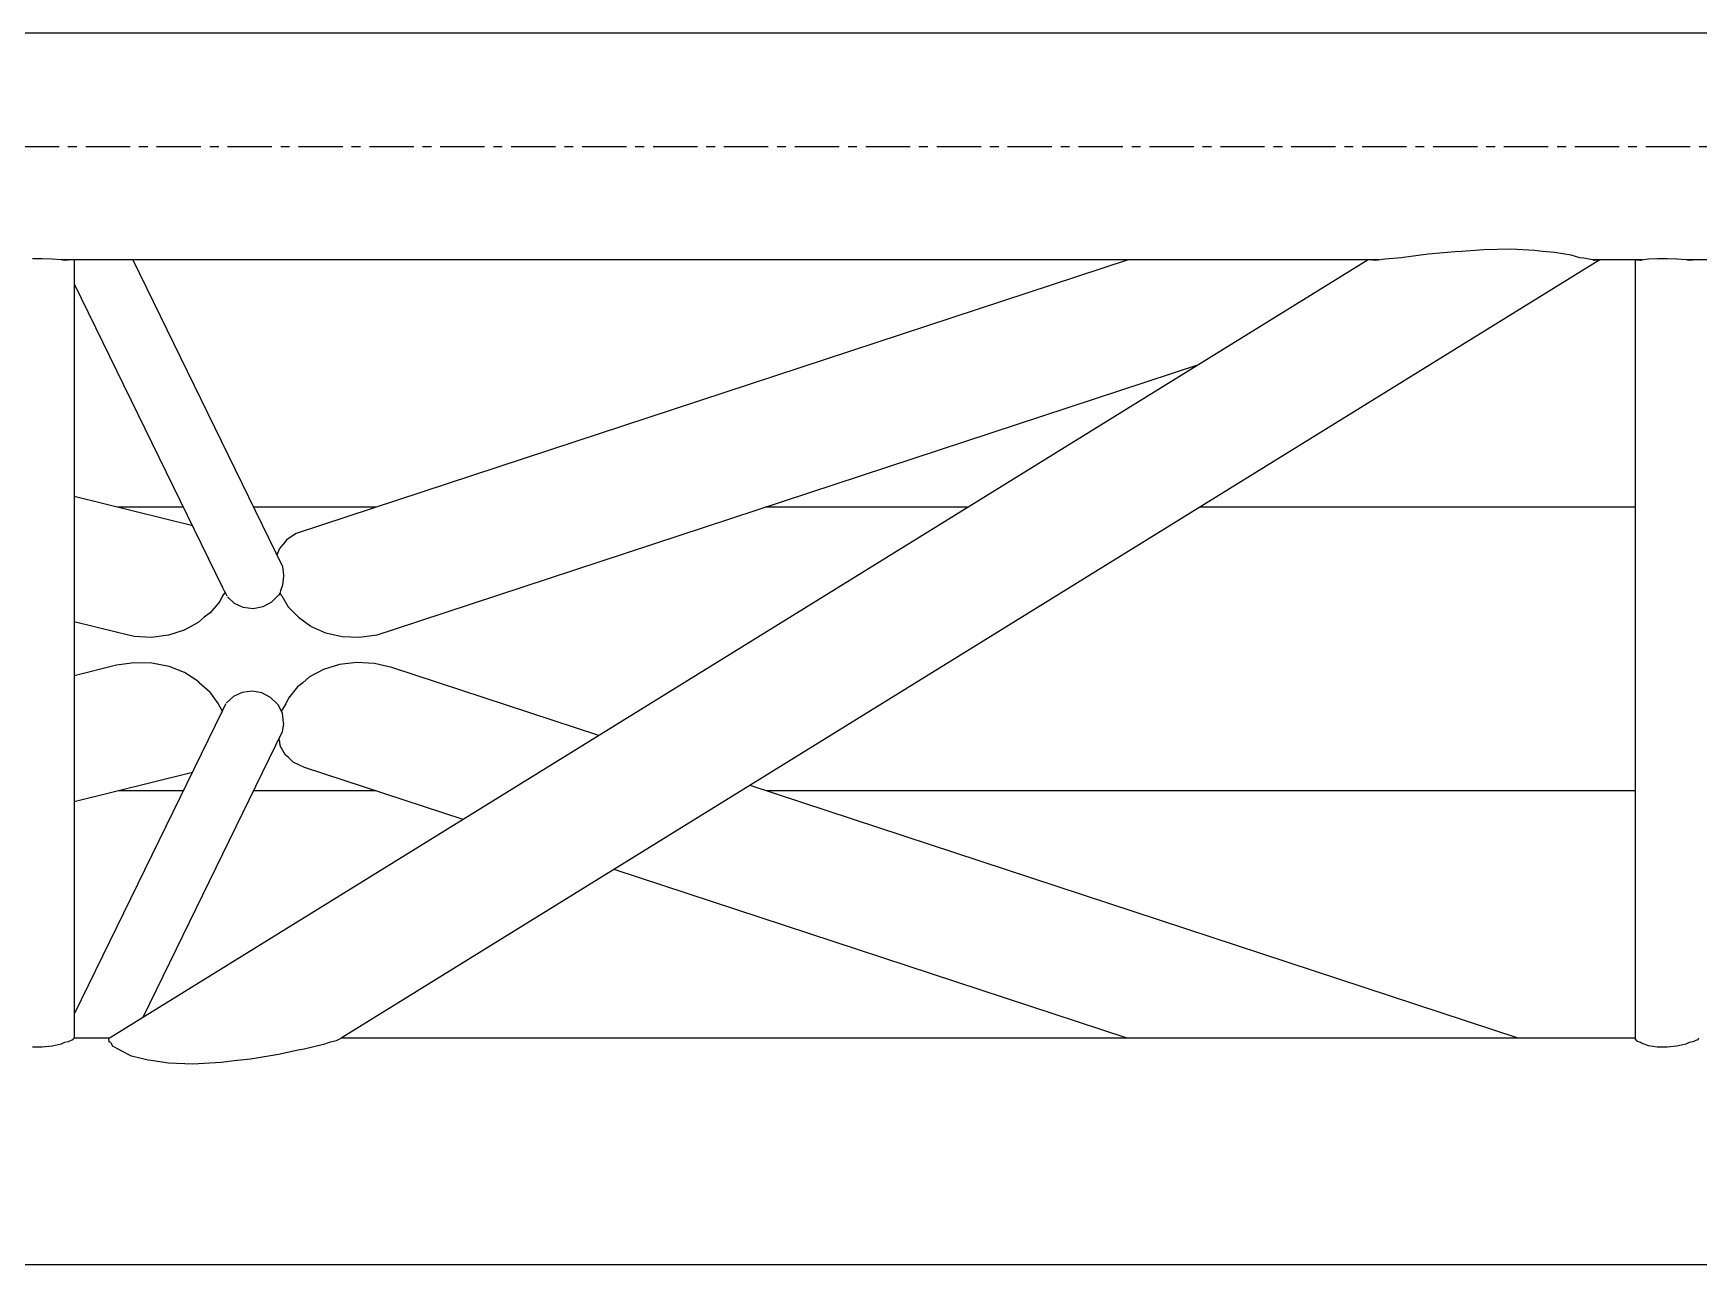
# Model space of a CAD drawing. Header units: millimetres. Extents: x 5143 to 30813, y 232 to 21408.
# Drawn here: x 10965.4 to 11263.7, y 5790 to 6010.6 of the extents above; entities that cross this region are included whole.
import ezdxf

# ---------------------------------------------------------------- set-up
doc = ezdxf.new("R2010")
doc.units = ezdxf.units.MM
doc.header["$LTSCALE"] = 0.25
doc.linetypes.add('CENTER', pattern=[50.8, 31.75, -6.35, 6.35, -6.35])
doc.linetypes.add('XKITLINE00', pattern=[0])

msp = doc.modelspace()

# ---------------------------------------------------------------- linework, layer by layer
at = {"color": 8, "linetype": 'XKITLINE00'}
for p, q in [((11718.61, 6010.57), (10454.1, 6010.57)), ((11220.05, 5971.41), (11215.25, 5970.99)), ((11221.22, 5971.46), (11220.05, 5971.41)), ((11225.17, 5971.78), (11221.22, 5971.46)), ((11230, 5971.89), (11225.17, 5971.78)), ((11234.24, 5971.68), (11230, 5971.89)), ((11235.72, 5971.46), (11234.24, 5971.68)), ((11237.87, 5971.29), (11235.72, 5971.46)), ((11240.85, 5970.83), (11237.87, 5971.29)), ((10967.03, 5970.2), (10965.27, 5970.18)), ((10968.79, 5970.13), (10967.03, 5970.2)), ((10970.38, 5969.99), (10968.79, 5970.13)), ((10970.97, 5969.9), (10970.38, 5969.99)), ((11206.42, 5969.97), (10970.48, 5969.97)), ((10971.32, 5969.94), (10970.87, 5969.92)), ((10971.64, 5969.93), (10970.97, 5969.9)), ((10971.81, 5969.97), (10971.32, 5969.94)), ((10972.23, 5969.97), (10971.64, 5969.93)), ((10972.73, 5969.97), (10972.73, 5830.54)), ((11204.46, 5969.97), (10978.87, 5830.43)), ((10983.24, 5969.97), (11010.03, 5915.07)), ((11161.48, 5969.97), (11012.48, 5920.95)), ((11245.95, 5969.97), (11020.52, 5830.53)), ((11205.28, 5969.93), (11204.91, 5969.97)), ((11205.84, 5969.9), (11205.28, 5969.93)), ((11207.48, 5970.12), (11205.84, 5969.9)), ((11206.14, 5969.94), (11205.86, 5969.97)), ((11210.5, 5970.38), (11207.48, 5970.12)), ((11210.78, 5970.43), (11210.5, 5970.38)), ((11215.25, 5970.99), (11210.78, 5970.43)), ((11242.38, 5970.38), (11240.85, 5970.83)), ((11243.04, 5970.32), (11242.38, 5970.38)), ((11244.7, 5970.02), (11243.04, 5970.32)), ((11244.94, 5969.9), (11244.7, 5970.02)), ((11253.67, 5969.97), (11244.79, 5969.97)), ((11244.84, 5969.96), (11244.82, 5969.96)), ((11245.78, 5969.96), (11244.94, 5969.9)), ((11252.32, 5969.97), (11252.32, 5830.37)), ((11252.6, 5969.94), (11252.47, 5969.97)), ((11253.24, 5969.9), (11252.6, 5969.94)), ((11252.98, 5969.95), (11252.88, 5969.97)), ((11253.34, 5969.92), (11252.98, 5969.95)), ((11253.41, 5969.94), (11253.24, 5969.9)), ((11254.67, 5970.1), (11253.41, 5969.94)), ((11256.26, 5970.18), (11254.67, 5970.1)), ((11258.02, 5970.19), (11256.26, 5970.18)), ((11259.78, 5970.13), (11258.02, 5970.19)), ((11261.37, 5969.99), (11259.78, 5970.13)), ((11261.96, 5969.9), (11261.37, 5969.99)), ((11270.62, 5969.97), (11261.47, 5969.97)), ((11262.31, 5969.94), (11261.85, 5969.92)), ((11262.63, 5969.93), (11261.96, 5969.9)), ((11262.8, 5969.97), (11262.31, 5969.94)), ((11263.22, 5969.97), (11262.63, 5969.93)), ((10972.73, 5965.69), (10999.29, 5911.27)), ((11174.1, 5951.2), (11029.85, 5903.73)), ((10993.97, 5922.33), (10972.73, 5927.62)), ((10992.33, 5925.67), (10980.52, 5925.67)), ((11026.85, 5925.67), (11004.85, 5925.67)), ((11132.84, 5925.67), (11096.47, 5925.67)), ((11252.32, 5925.67), (11174.33, 5925.67)), ((11012.48, 5920.95), (11010.75, 5919.82)), ((11009.48, 5918.3), (11009.04, 5917.09)), ((11010.5, 5919.48), (11009.48, 5918.3)), ((11010.75, 5919.82), (11010.5, 5919.48)), ((11010.03, 5915.07), (11010.24, 5913.53)), ((10999.24, 5911.53), (10999.29, 5911.27)), ((11010.03, 5911.69), (11009.67, 5910.68)), ((11010.21, 5913.35), (11010.03, 5911.69)), ((11010.24, 5913.53), (11010.21, 5913.35)), ((10998.81, 5908.81), (10997.07, 5906.77)), ((10999.29, 5909.77), (10998.81, 5908.81)), ((10999.29, 5911.27), (10999.61, 5910.67)), ((10999.76, 5910.46), (10999.29, 5909.77)), ((10999.61, 5910.67), (10999.81, 5910.29)), ((10999.83, 5910.32), (10999.81, 5910.29)), ((10999.81, 5910.29), (11000.09, 5909.77)), ((11001.43, 5908.43), (11000.18, 5909.6)), ((11003.01, 5907.71), (11001.43, 5908.43)), ((11008.09, 5908.64), (11006.51, 5907.82)), ((11009.22, 5909.77), (11008.09, 5908.64)), ((11009.35, 5909.89), (11009.22, 5909.77)), ((11009.54, 5910.23), (11009.35, 5909.89)), ((11009.67, 5910.68), (11009.54, 5910.23)), ((11009.59, 5910.41), (11009.77, 5909.97)), ((11009.77, 5909.97), (11009.91, 5909.77)), ((11009.91, 5909.77), (11011.06, 5907.82)), ((10995.99, 5905.95), (10994.94, 5905.01)), ((10997.07, 5906.77), (10995.99, 5905.95)), ((11004.76, 5907.5), (11003.01, 5907.71)), ((11006.51, 5907.82), (11004.76, 5907.5)), ((11011.06, 5907.82), (11012.9, 5905.95)), ((11012.9, 5905.95), (11012.93, 5905.91)), ((11015.14, 5904.3), (11012.93, 5905.91)), ((10980.47, 5903.22), (10972.73, 5905.15)), ((10983.47, 5902.52), (10980.47, 5903.22)), ((10986.56, 5902.35), (10983.47, 5902.52)), ((10989.61, 5902.73), (10986.56, 5902.35)), ((10992.45, 5903.63), (10989.61, 5902.73)), ((10994.94, 5905.01), (10992.45, 5903.63)), ((11017.78, 5903.14), (11015.14, 5904.3)), ((11020.72, 5902.48), (11017.78, 5903.14)), ((11023.81, 5902.36), (11020.72, 5902.48)), ((11026.91, 5902.78), (11023.81, 5902.36)), ((11029.85, 5903.73), (11026.91, 5902.78)), ((11029.95, 5903.78), (11029.85, 5903.73)), ((10980.34, 5897.35), (10972.73, 5895.45)), ((10983.49, 5897.82), (10980.34, 5897.35)), ((10986.67, 5897.76), (10983.49, 5897.82)), ((10989.73, 5897.16), (10986.67, 5897.76)), ((10992.52, 5896.05), (10989.73, 5897.16)), ((11017.36, 5896.62), (11014.85, 5895.26)), ((11020.25, 5897.5), (11017.36, 5896.62)), ((11023.36, 5897.86), (11020.25, 5897.5)), ((11026.54, 5897.67), (11023.36, 5897.86)), ((11029.64, 5896.95), (11026.54, 5897.67)), ((11066.69, 5884.76), (11029.64, 5896.95)), ((10994.88, 5894.49), (10992.52, 5896.05)), ((10994.88, 5894.49), (10995.12, 5894.24)), ((10996.96, 5892.61), (10995.12, 5894.24)), ((11012.75, 5893.51), (11011.09, 5891.49)), ((11013.7, 5894.24), (11012.75, 5893.51)), ((11014.85, 5895.26), (11013.7, 5894.24)), ((10996.96, 5892.61), (10998.5, 5890.48)), ((11001.26, 5891.79), (11000.02, 5890.62)), ((11002.84, 5892.51), (11001.26, 5891.79)), ((11004.59, 5892.72), (11002.84, 5892.51)), ((11006.34, 5892.4), (11004.59, 5892.72)), ((11007.92, 5891.59), (11006.34, 5892.4)), ((11009.09, 5890.44), (11007.92, 5891.59)), ((11011.09, 5891.49), (11010.62, 5890.44)), ((10999.23, 5889.15), (10972.73, 5834.85)), ((10998.5, 5890.48), (10998.52, 5890.44)), ((10998.52, 5890.44), (10999.27, 5889.1)), ((10999.23, 5889.15), (10999.18, 5888.91)), ((10999.32, 5889.33), (10999.23, 5889.15)), ((10999.92, 5890.44), (10999.32, 5889.33)), ((10999.32, 5889.33), (10999.35, 5889.26)), ((11009.19, 5890.35), (11009.09, 5890.44)), ((11009.19, 5890.35), (11009.83, 5889.22)), ((11009.83, 5889.22), (11009.99, 5888.79)), ((11009.94, 5889.3), (11009.88, 5889.09)), ((11010.62, 5890.44), (11009.94, 5889.3)), ((11009.99, 5888.79), (11010.17, 5887.12)), ((11009.99, 5885.41), (10985.02, 5834.23)), ((11010.2, 5886.95), (11009.99, 5885.41)), ((11010.17, 5887.12), (11010.2, 5886.95)), ((11009.38, 5884.16), (11009.52, 5883.65)), ((11009.52, 5883.65), (11009.59, 5882.98)), ((11009.59, 5882.98), (11010.54, 5881.31)), ((11011.1, 5880.83), (11010.54, 5881.31)), ((11011.98, 5879.99), (11011.1, 5880.83)), ((11014, 5879.04), (11011.98, 5879.99)), ((11042.37, 5869.71), (11014, 5879.04)), ((10993.94, 5878.16), (10972.73, 5872.88)), ((11231.36, 5830.57), (11093.78, 5875.84)), ((10992.33, 5874.87), (10980.73, 5874.87)), ((11026.66, 5874.87), (11004.85, 5874.87)), ((11252.32, 5874.87), (11096.73, 5874.87)), ((11161.29, 5830.57), (11069.45, 5860.8)), ((10967.03, 5828.93), (10965.27, 5828.96)), ((10968.79, 5829.12), (10967.03, 5828.93)), ((10970.38, 5829.5), (10968.79, 5829.12)), ((10970.98, 5829.76), (10970.38, 5829.5)), ((10971.64, 5829.92), (10970.98, 5829.76)), ((10972.45, 5830.27), (10971.64, 5829.92)), ((10972.63, 5830.51), (10972.45, 5830.27)), ((10972.73, 5830.54), (10972.63, 5830.51)), ((10979.1, 5830.57), (10972.73, 5830.57)), ((10978.87, 5830.43), (10978.94, 5829.91)), ((10979.29, 5829.76), (10978.94, 5829.91)), ((10979.29, 5829.76), (10979.6, 5829.15)), ((10981, 5828.41), (10979.6, 5829.15)), ((10981, 5828.41), (10981.06, 5828.33)), ((10983.02, 5827.34), (10981.06, 5828.33)), ((11012.87, 5828.41), (11009.35, 5827.62)), ((11013.92, 5828.59), (11012.87, 5828.41)), ((11017.41, 5829.42), (11013.92, 5828.59)), ((11018.39, 5829.76), (11017.41, 5829.42)), ((11019.64, 5830.07), (11018.39, 5829.76)), ((11020.47, 5830.51), (11019.64, 5830.07)), ((11020.52, 5830.53), (11020.47, 5830.51)), ((11252.32, 5830.57), (11020.59, 5830.57)), ((11252.32, 5830.37), (11252.6, 5830.01)), ((11253.24, 5829.76), (11252.6, 5830.01)), ((11253.41, 5829.64), (11253.24, 5829.76)), ((11254.67, 5829.2), (11253.41, 5829.64)), ((11256.26, 5828.96), (11254.67, 5829.2)), ((11258.02, 5828.93), (11256.26, 5828.96)), ((11259.78, 5829.11), (11258.02, 5828.93)), ((11261.37, 5829.5), (11259.78, 5829.11)), ((11261.96, 5829.76), (11261.37, 5829.5)), ((11262.63, 5829.92), (11261.96, 5829.76)), ((11263.44, 5830.27), (11262.63, 5829.92)), ((11263.62, 5830.51), (11263.44, 5830.27)), ((11263.72, 5830.54), (11263.62, 5830.51)), ((10985.99, 5826.62), (10983.02, 5827.34)), ((10986.9, 5826.52), (10985.99, 5826.62)), ((10989.6, 5826.06), (10986.9, 5826.52)), ((10994.01, 5825.91), (10989.6, 5826.06)), ((10999.06, 5826.2), (10994.01, 5825.91)), ((11001.4, 5826.52), (10999.06, 5826.2)), ((11004.31, 5826.81), (11001.4, 5826.52)), ((11009.35, 5827.62), (11004.31, 5826.81)), ((11718.61, 5789.97), (10454.11, 5789.97))]:
    msp.add_line(p, q, dxfattribs=at)
at = {"color": 8, "linetype": 'CENTER'}
msp.add_line((10454.1, 5990.27), (11840, 5990.27), dxfattribs=at)

doc.saveas('drawing.dxf')
